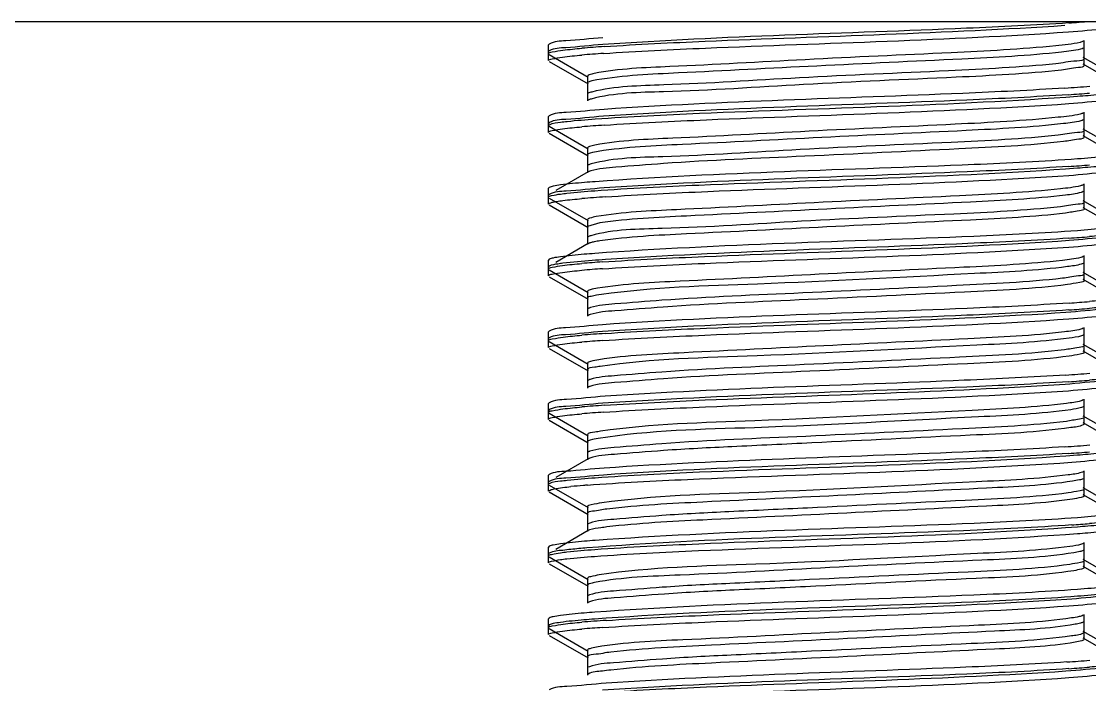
# Model space of a CAD drawing. Extents: x 27938 to 1507990, y 110129 to 923079.
# Drawn here: x 526178 to 526532.3, y 383726.5 to 383946.6 of the extents above; entities that cross this region are included whole.
import ezdxf

# ---------------------------------------------------------------- set-up
doc = ezdxf.new("R2010")
doc.units = 0
doc.header["$LTSCALE"] = 1000
doc.header["$MEASUREMENT"] = 0
doc.layers.add('BZ', color=2, linetype='Continuous')

msp = doc.modelspace()

# ---------------------------------------------------------------- linework, layer by layer
at = {"linetype": 'Continuous'}
for p, q in [((526353.09, 383939.09), (526352.86, 383938.83)), ((526352.86, 383935.85), (526352.86, 383938.83)), ((526352.86, 383935.85), (526352.86, 383938.83)), ((526530.47, 383934.36), (526530.47, 383940.31)), ((526530.47, 383932.08), (526530.47, 383938.04)), ((526353.09, 383936.81), (526352.86, 383936.55)), ((526352.86, 383933.57), (526352.86, 383936.55)), ((526352.86, 383933.57), (526352.86, 383936.55)), ((526353.09, 383935.59), (526366.01, 383928.11)), ((526543.14, 383927.18), (526530.21, 383934.66)), ((526353.09, 383933.31), (526366.01, 383925.83)), ((526543.14, 383924.9), (526530.21, 383932.38)), ((526365.75, 383928.41), (526365.75, 383922.46)), ((526365.75, 383926.13), (526365.75, 383920.18)), ((526353.09, 383915.27), (526352.86, 383915.01)), ((526352.86, 383912.04), (526352.86, 383915.01)), ((526352.86, 383912.04), (526352.86, 383915.01)), ((526353.09, 383913), (526352.86, 383912.73)), ((526530.47, 383910.55), (526530.47, 383916.5)), ((526530.47, 383908.27), (526530.47, 383914.22)), ((526352.86, 383909.76), (526352.86, 383912.73)), ((526352.86, 383909.76), (526352.86, 383912.73)), ((526353.09, 383911.78), (526366.01, 383904.29)), ((526353.09, 383909.5), (526366.01, 383902.02)), ((526543.14, 383903.37), (526530.21, 383910.85)), ((526543.14, 383901.09), (526530.21, 383908.57)), ((526365.75, 383904.6), (526365.75, 383898.64)), ((526365.75, 383902.32), (526365.75, 383896.36)), ((526366.01, 383896.66), (526355.26, 383890.44)), ((526530.47, 383886.74), (526530.47, 383892.69)), ((526353.09, 383891.46), (526352.86, 383891.2)), ((526352.86, 383888.22), (526352.86, 383891.2)), ((526352.86, 383888.22), (526352.86, 383891.2)), ((526353.09, 383889.18), (526352.86, 383888.92)), ((526352.86, 383885.95), (526352.86, 383888.92)), ((526352.86, 383885.95), (526352.86, 383888.92)), ((526530.47, 383884.46), (526530.47, 383890.41)), ((526353.09, 383887.96), (526366.01, 383880.48)), ((526353.09, 383885.68), (526366.01, 383878.2)), ((526543.14, 383879.56), (526530.21, 383887.04)), ((526543.14, 383877.28), (526530.21, 383884.76)), ((526365.75, 383880.78), (526365.75, 383874.83)), ((526369.85, 383879.7), (526365.75, 383878.5)), ((526365.75, 383878.5), (526365.75, 383872.55)), ((526366.01, 383872.85), (526355.26, 383866.63)), ((526353.09, 383867.65), (526352.86, 383867.39)), ((526352.86, 383864.41), (526352.86, 383867.39)), ((526352.86, 383864.41), (526352.86, 383867.39)), ((526530.47, 383862.92), (526530.47, 383868.88)), ((526353.09, 383865.37), (526352.86, 383865.11)), ((526352.86, 383862.13), (526352.86, 383865.11)), ((526352.86, 383862.13), (526352.86, 383865.11)), ((526353.09, 383864.15), (526366.01, 383856.67)), ((526530.47, 383860.64), (526530.47, 383866.6)), ((526353.09, 383861.87), (526366.01, 383854.39)), ((526543.14, 383855.74), (526530.21, 383863.22)), ((526543.14, 383853.46), (526530.21, 383860.95)), ((526365.75, 383856.97), (526365.75, 383851.02)), ((526365.75, 383854.69), (526365.75, 383848.74)), ((526353.09, 383843.84), (526352.86, 383843.58)), ((526352.86, 383840.6), (526352.86, 383843.58)), ((526352.86, 383840.6), (526352.86, 383843.58)), ((526530.47, 383839.11), (526530.47, 383845.06)), ((526530.47, 383836.83), (526530.47, 383842.78)), ((526353.09, 383841.56), (526352.86, 383841.3)), ((526352.86, 383838.32), (526352.86, 383841.3)), ((526352.86, 383838.32), (526352.86, 383841.3)), ((526353.09, 383840.34), (526366.01, 383832.86)), ((526543.14, 383831.93), (526530.21, 383839.41)), ((526353.09, 383838.06), (526366.01, 383830.58)), ((526543.14, 383829.65), (526530.21, 383837.13)), ((526365.75, 383833.16), (526365.75, 383827.2)), ((526365.75, 383830.88), (526365.75, 383824.92)), ((526530.47, 383815.3), (526530.47, 383821.25)), ((526353.09, 383820.02), (526352.86, 383819.76)), ((526352.86, 383816.79), (526352.86, 383819.76)), ((526352.86, 383816.79), (526352.86, 383819.76)), ((526353.09, 383817.74), (526352.86, 383817.48)), ((526352.86, 383814.51), (526352.86, 383817.48)), ((526352.86, 383814.51), (526352.86, 383817.48)), ((526530.47, 383813.02), (526530.47, 383818.97)), ((526353.09, 383816.52), (526366.01, 383809.04)), ((526353.09, 383814.25), (526366.01, 383806.76)), ((526543.14, 383808.12), (526530.21, 383815.6)), ((526543.14, 383805.84), (526530.21, 383813.32)), ((526365.75, 383809.34), (526365.75, 383803.39)), ((526365.75, 383807.07), (526365.75, 383801.11)), ((526366.01, 383801.41), (526355.26, 383795.19)), ((526353.09, 383796.21), (526352.86, 383795.95)), ((526530.47, 383791.48), (526530.47, 383797.44)), ((526352.86, 383792.97), (526352.86, 383795.95)), ((526352.86, 383792.97), (526352.86, 383795.95)), ((526353.09, 383793.93), (526352.86, 383793.67)), ((526352.86, 383790.69), (526352.86, 383793.67)), ((526352.86, 383790.69), (526352.86, 383793.67)), ((526353.09, 383792.71), (526366.01, 383785.23)), ((526530.47, 383789.21), (526530.47, 383795.16)), ((526353.09, 383790.43), (526366.01, 383782.95)), ((526543.14, 383784.3), (526530.21, 383791.79)), ((526543.14, 383782.03), (526530.21, 383789.51)), ((526365.75, 383785.53), (526365.75, 383779.58)), ((526365.75, 383783.25), (526365.75, 383777.3)), ((526366.48, 383780.08), (526366.01, 383779.88)), ((526366.01, 383777.6), (526355.26, 383771.37)), ((526366.46, 383777.8), (526366.01, 383777.6)), ((526353.09, 383772.4), (526352.86, 383772.14)), ((526352.86, 383769.16), (526352.86, 383772.14)), ((526352.86, 383769.16), (526352.86, 383772.14)), ((526530.47, 383767.67), (526530.47, 383773.63)), ((526530.47, 383765.39), (526530.47, 383771.35)), ((526353.09, 383770.12), (526352.86, 383769.86)), ((526352.86, 383766.88), (526352.86, 383769.86)), ((526352.86, 383766.88), (526352.86, 383769.86)), ((526353.09, 383768.9), (526366.01, 383761.42)), ((526543.14, 383760.49), (526530.21, 383767.97)), ((526353.09, 383766.62), (526366.01, 383759.14)), ((526543.14, 383758.21), (526530.21, 383765.69)), ((526365.75, 383761.72), (526365.75, 383755.77)), ((526365.75, 383759.44), (526365.75, 383753.49)), ((526366.43, 383756.25), (526366.01, 383756.07)), ((526366.42, 383753.97), (526366.01, 383753.79)), ((526353.09, 383748.58), (526352.86, 383748.32)), ((526352.86, 383745.35), (526352.86, 383748.32)), ((526352.86, 383745.35), (526352.86, 383748.32)), ((526530.47, 383743.86), (526530.47, 383749.81)), ((526530.47, 383741.58), (526530.47, 383747.53)), ((526353.09, 383746.31), (526352.86, 383746.05)), ((526352.86, 383743.07), (526352.86, 383746.05)), ((526352.86, 383743.07), (526352.86, 383746.05)), ((526353.09, 383745.09), (526366.01, 383737.6)), ((526543.14, 383736.68), (526530.21, 383744.16)), ((526353.09, 383742.81), (526366.01, 383735.33)), ((526543.14, 383734.4), (526530.21, 383741.88)), ((526365.75, 383737.91), (526365.75, 383731.95)), ((526365.75, 383735.63), (526365.75, 383729.67)), ((526366.38, 383732.42), (526366.01, 383732.25))]:
    msp.add_line(p, q, dxfattribs=at)
for centre, radius, start, end in [((526498, 384354.86), 409.69, 273.8314, 274.8033), ((526398.82, 383521.86), 417.29, 93.7842, 94.8009), ((526398.45, 383524.29), 412.57, 93.8094, 94.8059), ((526496.34, 384354.34), 430.77, 273.6985, 274.7995), ((526497.97, 384331.48), 410.12, 273.8286, 274.8033), ((526398.79, 383496.25), 416.81, 93.7812, 94.806), ((526497.99, 384307.4), 409.86, 273.8303, 274.8033), ((526399.42, 383464.75), 424.52, 93.7437, 94.8056), ((526498.11, 384282.05), 408.31, 273.8405, 274.8036), ((526398.1, 383457.25), 408.16, 93.8411, 94.8041), ((526398.03, 383460.41), 407.27, 93.848, 94.803), ((526498.22, 384259.13), 406.92, 273.85, 274.8032), ((526498.09, 384258.46), 408.54, 273.8391, 274.8035), ((526399.26, 383421.03), 422.89, 93.7486, 94.8), ((526398.22, 383431.96), 409.64, 93.8298, 94.8052), ((526496.74, 384254.03), 425.7, 273.7304, 274.8001), ((526498.01, 384235.77), 409.67, 273.8316, 274.8033), ((526398.84, 383402.62), 417.47, 93.783, 94.8009), ((526398.45, 383405.34), 412.46, 93.8102, 94.8059), ((526496.35, 384235.12), 430.61, 273.6995, 274.7995), ((526497.97, 384212.41), 410.12, 273.8286, 274.8033), ((526381.93, 383579.38), 213.92, 94.7007, 95.8096), ((526391.57, 383466.37), 327.34, 94.5302, 94.7613), ((526499.34, 384171.42), 392.88, 273.9474, 274.8034), ((526399.69, 383320.42), 428.27, 93.7148, 94.7991), ((526398.1, 383338.22), 408.13, 93.8414, 94.804), ((526497.16, 384153.42), 420.32, 273.7644, 274.8009), ((526498.1, 384139.35), 408.49, 273.8394, 274.8035)]:
    msp.add_arc(centre, radius, start, end, dxfattribs=at)
for points, knots in [([(526525.38, 383946.09), (526514.1, 383945.32), (526462.6, 383942.84), (526411.03, 383941.65), (526370.86, 383938.92)], [0, 0, 0, 0, 0.219184, 1, 1, 1, 1]), ([(526371.28, 383938.25), (526382.42, 383939), (526433.37, 383941.45), (526484.38, 383942.68), (526524.13, 383945.3)], [0, 0, 0, 0, 0.21895, 1, 1, 1, 1]), ([(526525.35, 383943.11), (526529.47, 383943.39), (526535.24, 383944.19), (526541.53, 383944.29), (526543.14, 383945.22)], [0, 0, 0, 0, 0.690321, 1, 1, 1, 1]), ([(526371.04, 383935.95), (526382.33, 383936.72), (526433.77, 383939.19), (526485.27, 383940.38), (526525.35, 383943.11)], [0, 0, 0, 0, 0.219667, 1, 1, 1, 1]), ([(526370.79, 383941.19), (526366.69, 383940.91), (526360.95, 383940.11), (526354.69, 383940), (526353.09, 383939.09)], [0, 0, 0, 0, 0.690257, 1, 1, 1, 1]), ([(526370.86, 383938.92), (526366.75, 383938.64), (526360.98, 383937.84), (526354.69, 383937.73), (526353.09, 383936.81)], [0, 0, 0, 0, 0.690342, 1, 1, 1, 1]), ([(526521.13, 383938.49), (526509.57, 383937.34), (526481.81, 383935.92), (526439.1, 383934.08), (526399.71, 383931.74), (526376.22, 383930.94), (526367.97, 383929.29)], [0, 0, 0, 0, 0.227134, 0.54316, 0.83546, 1, 1, 1, 1]), ([(526530.21, 383940.01), (526529.89, 383939.82), (526526.87, 383939.02), (526523.82, 383938.76), (526521.13, 383938.49)], [0, 0, 0, 0, 0.123019, 1, 1, 1, 1]), ([(526352.86, 383935.85), (526352.86, 383936.3), (526355.22, 383936.57), (526356.41, 383936.9), (526357.6, 383937.05)], [0, 0, 0, 0, 0.271046, 1, 1, 1, 1]), ([(526352.86, 383933.57), (526352.86, 383934), (526355.14, 383934.29), (526356.29, 383934.6), (526357.44, 383934.75)], [0, 0, 0, 0, 0.271535, 1, 1, 1, 1]), ([(526523, 383936.41), (526512.01, 383935.19), (526484.92, 383933.82), (526442.56, 383931.9), (526402.25, 383929.7), (526377.82, 383928.68), (526368.88, 383927.18)], [0, 0, 0, 0, 0.214725, 0.5266, 0.823844, 1, 1, 1, 1]), ([(526530.47, 383934.36), (526530.48, 383933.51), (526525.66, 383933.48), (526523.47, 383932.77), (526521.13, 383932.54)], [0, 0, 0, 0, 0.265504, 1, 1, 1, 1]), ([(526530.21, 383937.73), (526529.94, 383937.58), (526527.56, 383936.87), (526525.12, 383936.64), (526523, 383936.41)], [0, 0, 0, 0, 0.128762, 1, 1, 1, 1]), ([(526521.13, 383932.54), (526509.29, 383931.36), (526480.91, 383929.91), (526437.47, 383928.14), (526398.18, 383925.49), (526374.93, 383925.09), (526367.18, 383923.16)], [0, 0, 0, 0, 0.231431, 0.552554, 0.844673, 1, 1, 1, 1]), ([(526530.47, 383932.08), (526530.48, 383931.4), (526526.66, 383931.21), (526524.87, 383930.66), (526523, 383930.45)], [0, 0, 0, 0, 0.267411, 1, 1, 1, 1]), ([(526367.97, 383929.29), (526367.41, 383929.18), (526366.75, 383929.03), (526365.75, 383928.64), (526365.75, 383928.41)], [0, 0, 0, 0, 0.707509, 1, 1, 1, 1]), ([(526368.88, 383927.18), (526368.09, 383927.04), (526367.23, 383926.84), (526365.75, 383926.44), (526365.75, 383926.13)], [0, 0, 0, 0, 0.717095, 1, 1, 1, 1]), ([(526523, 383930.45), (526511.37, 383929.17), (526482.82, 383927.74), (526438.75, 383925.96), (526398.6, 383923.09), (526374.71, 383922.95), (526366.93, 383920.82)], [0, 0, 0, 0, 0.224296, 0.548086, 0.845183, 1, 1, 1, 1]), ([(526524.13, 383924.47), (526512.85, 383923.72), (526461.9, 383921.29), (526410.89, 383920.08), (526371.28, 383917.41)], [0, 0, 0, 0, 0.221631, 1, 1, 1, 1]), ([(526367.18, 383923.16), (526366.94, 383923.1), (526366.55, 383922.99), (526366.16, 383922.84), (526366.01, 383922.76)], [0, 0, 0, 0, 0.588731, 1, 1, 1, 1]), ([(526366.93, 383920.82), (526366.75, 383920.77), (526366.43, 383920.67), (526366.13, 383920.55), (526366.01, 383920.48)], [0, 0, 0, 0, 0.578118, 1, 1, 1, 1]), ([(526368.32, 383914.23), (526379.84, 383915.07), (526433.17, 383917.66), (526486.58, 383918.71), (526528.32, 383921.78)], [0, 0, 0, 0, 0.216226, 1, 1, 1, 1]), ([(526525.35, 383922.27), (526514.1, 383921.51), (526462.66, 383919.03), (526411.16, 383917.83), (526371.04, 383915.12)], [0, 0, 0, 0, 0.219063, 1, 1, 1, 1]), ([(526525.37, 383919.3), (526529.48, 383919.58), (526535.25, 383920.37), (526541.53, 383920.48), (526543.14, 383921.4)], [0, 0, 0, 0, 0.690305, 1, 1, 1, 1]), ([(526528.32, 383921.78), (526529.47, 383921.87), (526533.21, 383922.16), (526536.95, 383922.5), (526539.53, 383922.86)], [0, 0, 0, 0, 0.30753, 1, 1, 1, 1]), ([(526371.28, 383917.41), (526367.07, 383917.13), (526361.17, 383916.31), (526354.73, 383916.22), (526353.09, 383915.27)], [0, 0, 0, 0, 0.69073, 1, 1, 1, 1]), ([(526371.3, 383912.16), (526382.6, 383912.92), (526433.96, 383915.38), (526485.38, 383916.58), (526525.37, 383919.3)], [0, 0, 0, 0, 0.220288, 1, 1, 1, 1]), ([(526352.86, 383912.04), (526352.86, 383912.16), (526354.28, 383913.05), (526355.57, 383912.96), (526356.82, 383913.13)], [0, 0, 0, 0, 0.088859, 1, 1, 1, 1]), ([(526371.04, 383915.12), (526366.89, 383914.83), (526361.06, 383914.03), (526354.71, 383913.93), (526353.09, 383913)], [0, 0, 0, 0, 0.690532, 1, 1, 1, 1]), ([(526356.82, 383913.13), (526357.55, 383913.24), (526361.38, 383913.7), (526365.22, 383914), (526368.32, 383914.23)], [0, 0, 0, 0, 0.191578, 1, 1, 1, 1]), ([(526521.89, 383914.76), (526510.52, 383913.58), (526482.95, 383912.17), (526440.29, 383910.3), (526400.53, 383908), (526376.7, 383907.13), (526368.21, 383905.52)], [0, 0, 0, 0, 0.222673, 0.537557, 0.831783, 1, 1, 1, 1]), ([(526530.21, 383916.2), (526529.91, 383916.02), (526527.15, 383915.26), (526524.34, 383915.01), (526521.89, 383914.76)], [0, 0, 0, 0, 0.125047, 1, 1, 1, 1]), ([(526530.21, 383913.92), (526529.96, 383913.78), (526527.81, 383913.11), (526525.59, 383912.89), (526523.67, 383912.67)], [0, 0, 0, 0, 0.131376, 1, 1, 1, 1]), ([(526352.86, 383909.76), (526352.86, 383910.19), (526355.17, 383910.48), (526356.33, 383910.79), (526357.49, 383910.94)], [0, 0, 0, 0, 0.271367, 1, 1, 1, 1]), ([(526523.67, 383912.67), (526512.94, 383911.43), (526486.17, 383910.09), (526444.02, 383908.13), (526403.38, 383905.99), (526378.57, 383904.89), (526369.35, 383903.44)], [0, 0, 0, 0, 0.209641, 0.51959, 0.818764, 1, 1, 1, 1]), ([(526530.47, 383910.55), (526530.48, 383909.77), (526526.06, 383909.67), (526524.03, 383909.02), (526521.89, 383908.8)], [0, 0, 0, 0, 0.265995, 1, 1, 1, 1]), ([(526523.67, 383906.72), (526512.14, 383905.38), (526483.49, 383904.04), (526439.27, 383901.82), (526401.25, 383900.3), (526377.64, 383898.38), (526369.5, 383897.75), (526366.81, 383896.97)], [0, 0, 0, 0, 0.221551, 0.546609, 0.845708, 0.946505, 1, 1, 1, 1]), ([(526521.89, 383908.8), (526510.09, 383907.58), (526481.55, 383906.13), (526437.75, 383904.37), (526398.15, 383901.58), (526374.68, 383901.35), (526366.99, 383899.3)], [0, 0, 0, 0, 0.229278, 0.552136, 0.84614, 1, 1, 1, 1]), ([(526530.47, 383908.27), (526530.48, 383907.64), (526527.02, 383907.4), (526525.37, 383906.92), (526523.67, 383906.72)], [0, 0, 0, 0, 0.268548, 1, 1, 1, 1]), ([(526368.21, 383905.52), (526367.59, 383905.41), (526366.88, 383905.24), (526365.75, 383904.85), (526365.75, 383904.6)], [0, 0, 0, 0, 0.710644, 1, 1, 1, 1]), ([(526369.35, 383903.44), (526368.44, 383903.3), (526367.48, 383903.06), (526365.75, 383902.67), (526365.75, 383902.32)], [0, 0, 0, 0, 0.720363, 1, 1, 1, 1]), ([(526366.99, 383899.3), (526366.79, 383899.25), (526366.46, 383899.15), (526366.14, 383899.02), (526366.01, 383898.94)], [0, 0, 0, 0, 0.581011, 1, 1, 1, 1]), ([(526528.32, 383900.95), (526516.89, 383900.1), (526463.55, 383897.5), (526410.14, 383896.44), (526368.32, 383893.39)], [0, 0, 0, 0, 0.214646, 1, 1, 1, 1]), ([(526528.26, 383897.97), (526529.41, 383898.05), (526533.17, 383898.35), (526536.93, 383898.68), (526539.51, 383899.05)], [0, 0, 0, 0, 0.307512, 1, 1, 1, 1]), ([(526539.53, 383902.03), (526538.82, 383901.93), (526535.09, 383901.47), (526531.34, 383901.17), (526528.32, 383900.95)], [0, 0, 0, 0, 0.1913, 1, 1, 1, 1]), ([(526366.81, 383896.97), (526366.65, 383896.93), (526366.38, 383896.84), (526366.12, 383896.73), (526366.01, 383896.66)], [0, 0, 0, 0, 0.572407, 1, 1, 1, 1]), ([(526368.15, 383890.4), (526379.65, 383891.24), (526433.02, 383893.84), (526486.47, 383894.89), (526528.26, 383897.97)], [0, 0, 0, 0, 0.215717, 1, 1, 1, 1]), ([(526525.37, 383898.46), (526514.15, 383897.7), (526462.79, 383895.22), (526411.38, 383894.02), (526371.3, 383891.32)], [0, 0, 0, 0, 0.218766, 1, 1, 1, 1]), ([(526371.7, 383888.37), (526383.03, 383889.13), (526434.28, 383891.58), (526485.6, 383892.77), (526525.46, 383895.49)], [0, 0, 0, 0, 0.221286, 1, 1, 1, 1]), ([(526525.46, 383895.49), (526529.55, 383895.77), (526535.29, 383896.56), (526541.54, 383896.67), (526543.14, 383897.59)], [0, 0, 0, 0, 0.690212, 1, 1, 1, 1]), ([(526356.82, 383892.3), (526356.01, 383892.18), (526354.76, 383891.97), (526353.48, 383891.69), (526353.09, 383891.46)], [0, 0, 0, 0, 0.644157, 1, 1, 1, 1]), ([(526368.32, 383893.39), (526367.14, 383893.3), (526363.3, 383893.01), (526359.47, 383892.67), (526356.82, 383892.3)], [0, 0, 0, 0, 0.307207, 1, 1, 1, 1]), ([(526530.21, 383892.39), (526529.93, 383892.22), (526527.42, 383891.5), (526524.85, 383891.26), (526522.61, 383891.02)], [0, 0, 0, 0, 0.127384, 1, 1, 1, 1]), ([(526352.86, 383888.22), (526352.86, 383888.6), (526354.78, 383888.92), (526355.79, 383889.18), (526356.78, 383889.31)], [0, 0, 0, 0, 0.274238, 1, 1, 1, 1]), ([(526371.3, 383891.32), (526367.09, 383891.04), (526361.18, 383890.22), (526354.73, 383890.13), (526353.09, 383889.18)], [0, 0, 0, 0, 0.690794, 1, 1, 1, 1]), ([(526356.78, 383889.31), (526357.5, 383889.42), (526361.28, 383889.88), (526365.08, 383890.18), (526368.15, 383890.4)], [0, 0, 0, 0, 0.191507, 1, 1, 1, 1]), ([(526522.61, 383891.02), (526511.48, 383889.82), (526484.22, 383888.44), (526441.75, 383886.53), (526401.63, 383884.3), (526377.41, 383883.33), (526368.63, 383881.79)], [0, 0, 0, 0, 0.217563, 0.530512, 0.826679, 1, 1, 1, 1]), ([(526524.31, 383888.93), (526513.84, 383887.66), (526487.4, 383886.35), (526445.48, 383884.37), (526404.53, 383882.26), (526379.35, 383881.11), (526369.85, 383879.7)], [0, 0, 0, 0, 0.204569, 0.512595, 0.813688, 1, 1, 1, 1]), ([(526530.21, 383890.11), (526529.98, 383889.97), (526528.05, 383889.36), (526526.04, 383889.14), (526524.31, 383888.93)], [0, 0, 0, 0, 0.13419, 1, 1, 1, 1]), ([(526352.86, 383885.95), (526352.86, 383886.09), (526353.36, 383886.37), (526353.75, 383886.47), (526354.05, 383886.55)], [0, 0, 0, 0, 0.309855, 1, 1, 1, 1]), ([(526354.05, 383886.55), (526354.54, 383886.67), (526355.72, 383886.89), (526356.91, 383887.06), (526357.6, 383887.15)], [0, 0, 0, 0, 0.420782, 1, 1, 1, 1]), ([(526522.61, 383885.07), (526510.87, 383883.8), (526482.22, 383882.35), (526438.11, 383880.61), (526398.19, 383877.68), (526374.49, 383877.62), (526366.84, 383875.45)], [0, 0, 0, 0, 0.226863, 0.551253, 0.847203, 1, 1, 1, 1]), ([(526530.47, 383886.74), (526530.48, 383886.02), (526526.45, 383885.86), (526524.57, 383885.28), (526522.61, 383885.07)], [0, 0, 0, 0, 0.266858, 1, 1, 1, 1]), ([(526368.63, 383881.79), (526367.91, 383881.66), (526367.1, 383881.47), (526365.75, 383881.08), (526365.75, 383880.78)], [0, 0, 0, 0, 0.715002, 1, 1, 1, 1]), ([(526524.31, 383882.98), (526513.84, 383881.71), (526487.4, 383880.4), (526445.48, 383878.42), (526404.53, 383876.31), (526379.35, 383875.16), (526369.85, 383873.75)], [0, 0, 0, 0, 0.204569, 0.512595, 0.813688, 1, 1, 1, 1]), ([(526530.47, 383884.46), (526530.48, 383883.88), (526527.37, 383883.6), (526525.86, 383883.17), (526524.31, 383882.98)], [0, 0, 0, 0, 0.26989, 1, 1, 1, 1]), ([(526539.51, 383878.21), (526538.8, 383878.11), (526535.06, 383877.65), (526531.3, 383877.35), (526528.26, 383877.13)], [0, 0, 0, 0, 0.191312, 1, 1, 1, 1]), ([(526366.84, 383875.45), (526366.68, 383875.4), (526366.4, 383875.31), (526366.12, 383875.19), (526366.01, 383875.13)], [0, 0, 0, 0, 0.574017, 1, 1, 1, 1]), ([(526528.26, 383877.13), (526516.8, 383876.29), (526463.43, 383873.68), (526409.98, 383872.63), (526368.15, 383869.57)], [0, 0, 0, 0, 0.214998, 1, 1, 1, 1]), ([(526525.46, 383874.65), (526514.29, 383873.89), (526463.04, 383871.42), (526411.73, 383870.2), (526371.7, 383867.53)], [0, 0, 0, 0, 0.218157, 1, 1, 1, 1]), ([(526525.55, 383873.96), (526529.62, 383874.24), (526535.33, 383875.03), (526541.55, 383875.14), (526543.14, 383876.06)], [0, 0, 0, 0, 0.690121, 1, 1, 1, 1]), ([(526366.72, 383873.13), (526366.58, 383873.09), (526366.34, 383873.01), (526366.11, 383872.91), (526366.02, 383872.85)], [0, 0, 0, 0, 0.566763, 1, 1, 1, 1]), ([(526369.85, 383873.75), (526369.23, 383873.66), (526368.18, 383873.49), (526367.14, 383873.26), (526366.72, 383873.13)], [0, 0, 0, 0, 0.581835, 1, 1, 1, 1]), ([(526370.7, 383866.77), (526381.99, 383867.54), (526433.61, 383870.03), (526485.29, 383871.21), (526525.55, 383873.96)], [0, 0, 0, 0, 0.219027, 1, 1, 1, 1]), ([(526370.76, 383864.49), (526382.04, 383865.26), (526433.6, 383867.75), (526485.23, 383868.94), (526525.45, 383871.68)], [0, 0, 0, 0, 0.219076, 1, 1, 1, 1]), ([(526525.45, 383871.68), (526529.54, 383871.96), (526535.28, 383872.75), (526541.54, 383872.86), (526543.14, 383873.78)], [0, 0, 0, 0, 0.690224, 1, 1, 1, 1]), ([(526356.78, 383868.48), (526355.97, 383868.37), (526354.74, 383868.15), (526353.48, 383867.87), (526353.09, 383867.65)], [0, 0, 0, 0, 0.643667, 1, 1, 1, 1]), ([(526368.15, 383869.57), (526366.99, 383869.48), (526363.19, 383869.18), (526359.39, 383868.85), (526356.78, 383868.48)], [0, 0, 0, 0, 0.307296, 1, 1, 1, 1]), ([(526371.7, 383867.53), (526370.25, 383867.44), (526365.55, 383867.1), (526360.84, 383866.72), (526357.6, 383866.31)], [0, 0, 0, 0, 0.307422, 1, 1, 1, 1]), ([(526523.3, 383867.28), (526512.42, 383866.06), (526485.48, 383864.7), (526443.2, 383862.76), (526402.74, 383860.59), (526378.15, 383859.53), (526369.08, 383858.05)], [0, 0, 0, 0, 0.21247, 0.523491, 0.821591, 1, 1, 1, 1]), ([(526530.21, 383868.57), (526529.95, 383868.42), (526527.67, 383867.74), (526525.33, 383867.51), (526523.3, 383867.28)], [0, 0, 0, 0, 0.129897, 1, 1, 1, 1]), ([(526352.86, 383864.41), (526352.86, 383864.84), (526355.14, 383865.13), (526356.29, 383865.44), (526357.43, 383865.59)], [0, 0, 0, 0, 0.271606, 1, 1, 1, 1]), ([(526357.6, 383866.31), (526357.04, 383866.24), (526355.54, 383865.99), (526353.93, 383865.86), (526353.09, 383865.37)], [0, 0, 0, 0, 0.363874, 1, 1, 1, 1]), ([(526524.93, 383865.2), (526514.71, 383863.9), (526480.39, 383862.27), (526428.93, 383859.36), (526387.51, 383858.35), (526370.38, 383855.97)], [0, 0, 0, 0, 0.19951, 0.664838, 1, 1, 1, 1]), ([(526530.21, 383866.3), (526530, 383866.17), (526528.27, 383865.6), (526526.47, 383865.4), (526524.93, 383865.2)], [0, 0, 0, 0, 0.137233, 1, 1, 1, 1]), ([(526352.86, 383862.13), (526352.86, 383862.56), (526355.13, 383862.85), (526356.28, 383863.16), (526357.42, 383863.31)], [0, 0, 0, 0, 0.271624, 1, 1, 1, 1]), ([(526523.3, 383861.33), (526511.64, 383860.02), (526482.88, 383858.66), (526438.63, 383856.45), (526400.74, 383854.94), (526377.36, 383853), (526369.34, 383852.39), (526366.72, 383851.6)], [0, 0, 0, 0, 0.224202, 0.549925, 0.847853, 0.947628, 1, 1, 1, 1]), ([(526530.47, 383862.92), (526530.48, 383862.26), (526526.82, 383862.05), (526525.09, 383861.53), (526523.3, 383861.33)], [0, 0, 0, 0, 0.267891, 1, 1, 1, 1]), ([(526530.47, 383860.64), (526530.48, 383860.12), (526527.7, 383859.8), (526526.32, 383859.42), (526524.93, 383859.25)], [0, 0, 0, 0, 0.271462, 1, 1, 1, 1]), ([(526369.08, 383858.05), (526368.24, 383857.91), (526367.34, 383857.7), (526365.75, 383857.3), (526365.75, 383856.97)], [0, 0, 0, 0, 0.718615, 1, 1, 1, 1]), ([(526524.93, 383859.25), (526513.62, 383857.8), (526484.89, 383856.53), (526440.26, 383854.21), (526401.49, 383852.73), (526377.49, 383850.71), (526369.28, 383850.13), (526366.63, 383849.29)], [0, 0, 0, 0, 0.215562, 0.542846, 0.84615, 0.947588, 1, 1, 1, 1]), ([(526370.38, 383855.97), (526369.22, 383855.81), (526368.03, 383855.5), (526365.75, 383855.13), (526365.75, 383854.69)], [0, 0, 0, 0, 0.725452, 1, 1, 1, 1]), ([(526525.55, 383853.13), (526514.26, 383852.35), (526462.64, 383849.87), (526410.96, 383848.68), (526370.7, 383845.93)], [0, 0, 0, 0, 0.218953, 1, 1, 1, 1]), ([(526366.72, 383851.6), (526366.58, 383851.56), (526366.34, 383851.48), (526366.11, 383851.37), (526366.01, 383851.32)], [0, 0, 0, 0, 0.567705, 1, 1, 1, 1]), ([(526366.63, 383849.29), (526366.51, 383849.25), (526366.3, 383849.18), (526366.1, 383849.09), (526366.01, 383849.04)], [0, 0, 0, 0, 0.562566, 1, 1, 1, 1]), ([(526525.45, 383850.84), (526514.16, 383850.07), (526462.6, 383847.59), (526410.97, 383846.4), (526370.76, 383843.66)], [0, 0, 0, 0, 0.219125, 1, 1, 1, 1]), ([(526371.62, 383843.02), (526382.81, 383843.77), (526433.75, 383846.21), (526484.75, 383847.44), (526524.44, 383850.07)], [0, 0, 0, 0, 0.22002, 1, 1, 1, 1]), ([(526524.44, 383850.07), (526528.77, 383850.36), (526534.83, 383851.2), (526541.45, 383851.28), (526543.14, 383852.24)], [0, 0, 0, 0, 0.691208, 1, 1, 1, 1]), ([(526525.38, 383847.86), (526529.49, 383848.14), (526535.25, 383848.94), (526541.53, 383849.04), (526543.14, 383849.97)], [0, 0, 0, 0, 0.690293, 1, 1, 1, 1]), ([(526370.7, 383845.93), (526366.62, 383845.65), (526360.91, 383844.86), (526354.68, 383844.75), (526353.09, 383843.84)], [0, 0, 0, 0, 0.690154, 1, 1, 1, 1]), ([(526370.86, 383840.69), (526382.14, 383841.45), (526433.65, 383843.94), (526485.22, 383845.13), (526525.38, 383847.86)], [0, 0, 0, 0, 0.219254, 1, 1, 1, 1]), ([(526370.76, 383843.66), (526366.67, 383843.38), (526360.93, 383842.58), (526354.68, 383842.47), (526353.09, 383841.56)], [0, 0, 0, 0, 0.690224, 1, 1, 1, 1]), ([(526523.96, 383843.55), (526513.34, 383842.29), (526486.71, 383840.96), (526444.66, 383839), (526403.88, 383836.87), (526378.92, 383835.75), (526369.56, 383834.31)], [0, 0, 0, 0, 0.207392, 0.516489, 0.816517, 1, 1, 1, 1]), ([(526530.21, 383844.76), (526529.97, 383844.62), (526527.92, 383843.98), (526525.79, 383843.76), (526523.96, 383843.55)], [0, 0, 0, 0, 0.132694, 1, 1, 1, 1]), ([(526530.21, 383842.48), (526530.02, 383842.37), (526528.48, 383841.84), (526526.88, 383841.65), (526525.51, 383841.46)], [0, 0, 0, 0, 0.140538, 1, 1, 1, 1]), ([(526352.86, 383840.6), (526352.86, 383841.05), (526355.26, 383841.32), (526356.47, 383841.66), (526357.67, 383841.81)], [0, 0, 0, 0, 0.270801, 1, 1, 1, 1]), ([(526352.86, 383838.32), (526352.86, 383838.75), (526355.13, 383839.04), (526356.28, 383839.35), (526357.42, 383839.5)], [0, 0, 0, 0, 0.271622, 1, 1, 1, 1]), ([(526525.51, 383841.46), (526515.37, 383840.1), (526480.79, 383838.51), (526429.03, 383835.49), (526387.19, 383834.6), (526369.99, 383832.1)], [0, 0, 0, 0, 0.197032, 0.665256, 1, 1, 1, 1]), ([(526530.48, 383839.11), (526530.48, 383838.51), (526527.18, 383838.25), (526525.59, 383837.79), (526523.96, 383837.59)], [0, 0, 0, 0, 0.269339, 1, 1, 1, 1]), ([(526525.51, 383835.51), (526514.33, 383834), (526485.6, 383832.78), (526440.79, 383830.41), (526401.66, 383828.95), (526377.45, 383826.88), (526369.19, 383826.32), (526366.57, 383825.46)], [0, 0, 0, 0, 0.212334, 0.540585, 0.846069, 0.947955, 1, 1, 1, 1]), ([(526523.96, 383837.59), (526512.4, 383836.23), (526483.58, 383834.9), (526439.09, 383832.64), (526400.83, 383831.16), (526377.26, 383829.16), (526369.22, 383828.58), (526366.63, 383827.76)], [0, 0, 0, 0, 0.22136, 0.548301, 0.848284, 0.948292, 1, 1, 1, 1]), ([(526530.47, 383836.83), (526530.48, 383836.36), (526528.02, 383836.01), (526526.75, 383835.68), (526525.51, 383835.51)], [0, 0, 0, 0, 0.273294, 1, 1, 1, 1]), ([(526369.56, 383834.31), (526368.61, 383834.17), (526367.59, 383833.92), (526365.75, 383833.53), (526365.75, 383833.16)], [0, 0, 0, 0, 0.721639, 1, 1, 1, 1]), ([(526369.99, 383832.1), (526369.37, 383832.01), (526368.17, 383831.67), (526365.75, 383831.73), (526365.75, 383830.88)], [0, 0, 0, 0, 0.421436, 1, 1, 1, 1]), ([(526524.44, 383829.24), (526513.21, 383828.49), (526462.27, 383826.05), (526411.27, 383824.83), (526371.62, 383822.18)], [0, 0, 0, 0, 0.220591, 1, 1, 1, 1]), ([(526524.14, 383826.24), (526528.54, 383826.53), (526534.7, 383827.39), (526541.43, 383827.45), (526543.14, 383828.43)], [0, 0, 0, 0, 0.691489, 1, 1, 1, 1]), ([(526366.63, 383827.76), (526366.51, 383827.72), (526366.3, 383827.65), (526366.1, 383827.55), (526366.01, 383827.51)], [0, 0, 0, 0, 0.562023, 1, 1, 1, 1]), ([(526366.57, 383825.46), (526366.46, 383825.42), (526366.27, 383825.36), (526366.09, 383825.27), (526366.01, 383825.23)], [0, 0, 0, 0, 0.558344, 1, 1, 1, 1]), ([(526525.38, 383827.02), (526514.11, 383826.26), (526462.6, 383823.77), (526411.03, 383822.58), (526370.86, 383819.85)], [0, 0, 0, 0, 0.219185, 1, 1, 1, 1]), ([(526371.29, 383819.18), (526382.44, 383819.93), (526433.38, 383822.38), (526484.39, 383823.62), (526524.14, 383826.24)], [0, 0, 0, 0, 0.218984, 1, 1, 1, 1]), ([(526525.35, 383824.04), (526529.47, 383824.32), (526535.24, 383825.12), (526541.53, 383825.23), (526543.14, 383826.15)], [0, 0, 0, 0, 0.690321, 1, 1, 1, 1]), ([(526371.62, 383822.18), (526367.32, 383821.89), (526361.31, 383821.06), (526354.76, 383820.98), (526353.09, 383820.02)], [0, 0, 0, 0, 0.691053, 1, 1, 1, 1]), ([(526371.04, 383816.89), (526382.32, 383817.65), (526433.76, 383820.13), (526485.26, 383821.32), (526525.35, 383824.04)], [0, 0, 0, 0, 0.21965, 1, 1, 1, 1]), ([(526530.21, 383820.95), (526529.99, 383820.82), (526528.15, 383820.22), (526526.23, 383820.01), (526524.59, 383819.81)], [0, 0, 0, 0, 0.135508, 1, 1, 1, 1]), ([(526352.86, 383816.79), (526352.86, 383817.23), (526355.23, 383817.51), (526356.41, 383817.83), (526357.6, 383817.99)], [0, 0, 0, 0, 0.271038, 1, 1, 1, 1]), ([(526370.86, 383819.85), (526366.75, 383819.57), (526360.98, 383818.77), (526354.69, 383818.67), (526353.09, 383817.74)], [0, 0, 0, 0, 0.690337, 1, 1, 1, 1]), ([(526526.06, 383817.73), (526515.92, 383816.28), (526480.85, 383814.76), (526428.69, 383811.53), (526386.38, 383810.91), (526369.25, 383808.17)], [0, 0, 0, 0, 0.19563, 0.668751, 1, 1, 1, 1]), ([(526524.59, 383819.81), (526514.23, 383818.52), (526479.73, 383816.88), (526428.29, 383813.96), (526387.01, 383813.01), (526370.08, 383810.58)], [0, 0, 0, 0, 0.20233, 0.668453, 1, 1, 1, 1]), ([(526530.21, 383818.67), (526530.03, 383818.57), (526528.69, 383818.08), (526527.27, 383817.9), (526526.06, 383817.73)], [0, 0, 0, 0, 0.144146, 1, 1, 1, 1]), ([(526352.86, 383814.51), (526352.86, 383814.94), (526355.14, 383815.22), (526356.29, 383815.54), (526357.44, 383815.69)], [0, 0, 0, 0, 0.271539, 1, 1, 1, 1]), ([(526524.59, 383813.86), (526513.15, 383812.44), (526484.28, 383811.14), (526439.6, 383808.83), (526400.96, 383807.38), (526377.2, 383805.32), (526369.11, 383804.77), (526366.55, 383803.92)], [0, 0, 0, 0, 0.21834, 0.54638, 0.848471, 0.948812, 1, 1, 1, 1]), ([(526530.47, 383815.3), (526530.48, 383814.75), (526527.52, 383814.45), (526526.06, 383814.04), (526524.59, 383813.86)], [0, 0, 0, 0, 0.270556, 1, 1, 1, 1]), ([(526370.08, 383810.58), (526369.45, 383810.49), (526368.23, 383810.14), (526365.75, 383810.22), (526365.75, 383809.34)], [0, 0, 0, 0, 0.421799, 1, 1, 1, 1]), ([(526526.06, 383811.77), (526515.03, 383810.2), (526486.31, 383809.01), (526448.86, 383807.1), (526414.96, 383805.5), (526393.08, 383804.44), (526377.44, 383803.05), (526369.12, 383802.51), (526366.51, 383801.63)], [0, 0, 0, 0, 0.208967, 0.538107, 0.703891, 0.84582, 0.948226, 1, 1, 1, 1]), ([(526530.47, 383813.02), (526530.47, 383812.88), (526528.91, 383811.87), (526527.46, 383811.97), (526526.06, 383811.77)], [0, 0, 0, 0, 0.089983, 1, 1, 1, 1]), ([(526369.25, 383808.17), (526368.37, 383808.03), (526367.43, 383807.81), (526365.75, 383807.41), (526365.75, 383807.07)], [0, 0, 0, 0, 0.719897, 1, 1, 1, 1]), ([(526366.55, 383803.92), (526366.44, 383803.88), (526366.26, 383803.82), (526366.09, 383803.74), (526366.01, 383803.69)], [0, 0, 0, 0, 0.556917, 1, 1, 1, 1]), ([(526525.35, 383803.21), (526514.1, 383802.44), (526462.66, 383799.97), (526411.16, 383798.77), (526371.04, 383796.05)], [0, 0, 0, 0, 0.219069, 1, 1, 1, 1]), ([(526524.14, 383805.41), (526512.86, 383804.66), (526461.91, 383802.22), (526410.9, 383801.01), (526371.29, 383798.35)], [0, 0, 0, 0, 0.221599, 1, 1, 1, 1]), ([(526528.32, 383802.72), (526529.47, 383802.81), (526533.21, 383803.1), (526536.95, 383803.44), (526539.53, 383803.8)], [0, 0, 0, 0, 0.307531, 1, 1, 1, 1]), ([(526365.71, 383792.69), (526376.76, 383793.56), (526430.33, 383796.21), (526483.96, 383797.34), (526526.39, 383800.3)], [0, 0, 0, 0, 0.20676, 1, 1, 1, 1]), ([(526366.51, 383801.63), (526366.41, 383801.59), (526366.24, 383801.53), (526366.08, 383801.45), (526366.01, 383801.41)], [0, 0, 0, 0, 0.55453, 1, 1, 1, 1]), ([(526368.33, 383795.16), (526379.84, 383796), (526433.18, 383798.6), (526486.59, 383799.64), (526528.32, 383802.72)], [0, 0, 0, 0, 0.216246, 1, 1, 1, 1]), ([(526526.39, 383800.3), (526530.26, 383800.57), (526535.7, 383801.33), (526541.62, 383801.47), (526543.14, 383802.34)], [0, 0, 0, 0, 0.689207, 1, 1, 1, 1]), ([(526371.29, 383798.35), (526367.08, 383798.06), (526361.17, 383797.25), (526354.73, 383797.15), (526353.09, 383796.21)], [0, 0, 0, 0, 0.69074, 1, 1, 1, 1]), ([(526525.19, 383796.07), (526515.06, 383794.75), (526480.79, 383793.14), (526429.28, 383790.22), (526387.72, 383789.2), (526370.48, 383786.82)], [0, 0, 0, 0, 0.197662, 0.663013, 1, 1, 1, 1]), ([(526530.21, 383797.14), (526530.01, 383797.02), (526528.37, 383796.46), (526526.65, 383796.26), (526525.19, 383796.07)], [0, 0, 0, 0, 0.138663, 1, 1, 1, 1]), ([(526352.86, 383792.97), (526352.86, 383793.1), (526354.28, 383793.98), (526355.57, 383793.9), (526356.83, 383794.07)], [0, 0, 0, 0, 0.088851, 1, 1, 1, 1]), ([(526371.04, 383796.05), (526366.88, 383795.77), (526361.06, 383794.96), (526354.71, 383794.86), (526353.09, 383793.93)], [0, 0, 0, 0, 0.690525, 1, 1, 1, 1]), ([(526356.83, 383794.07), (526357.56, 383794.17), (526361.38, 383794.63), (526365.22, 383794.94), (526368.33, 383795.16)], [0, 0, 0, 0, 0.191579, 1, 1, 1, 1]), ([(526526.58, 383793.99), (526517.18, 383792.57), (526492.15, 383791.43), (526451.32, 383789.31), (526409.31, 383787.34), (526382.74, 383786.02), (526372.16, 383784.76)], [0, 0, 0, 0, 0.184318, 0.484662, 0.793435, 1, 1, 1, 1]), ([(526530.21, 383794.86), (526529.82, 383794.63), (526528.58, 383794.33), (526527.36, 383794.11), (526526.58, 383793.99)], [0, 0, 0, 0, 0.362852, 1, 1, 1, 1]), ([(526352.86, 383790.69), (526352.86, 383790.89), (526353.7, 383791.22), (526354.26, 383791.35), (526354.73, 383791.45)], [0, 0, 0, 0, 0.292788, 1, 1, 1, 1]), ([(526525.19, 383790.12), (526513.88, 383788.64), (526485, 383787.37), (526447.5, 383785.51), (526413.97, 383783.91), (526392.48, 383782.87), (526377.17, 383781.49), (526369.03, 383780.96), (526366.48, 383780.08)], [0, 0, 0, 0, 0.21516, 0.544196, 0.7084, 0.848448, 0.949211, 1, 1, 1, 1]), ([(526530.47, 383791.48), (526530.48, 383790.98), (526527.84, 383790.65), (526526.51, 383790.29), (526525.19, 383790.12)], [0, 0, 0, 0, 0.27224, 1, 1, 1, 1]), ([(526530.47, 383789.21), (526530.47, 383788.82), (526528.59, 383788.44), (526527.56, 383788.18), (526526.58, 383788.04)], [0, 0, 0, 0, 0.27791, 1, 1, 1, 1]), ([(526370.48, 383786.82), (526369.29, 383786.66), (526368.08, 383786.34), (526365.75, 383785.98), (526365.75, 383785.53)], [0, 0, 0, 0, 0.72583, 1, 1, 1, 1]), ([(526526.58, 383788.04), (526517.18, 383786.61), (526492.15, 383785.48), (526451.32, 383783.36), (526409.31, 383781.39), (526382.74, 383780.06), (526372.16, 383778.8)], [0, 0, 0, 0, 0.184318, 0.484662, 0.793435, 1, 1, 1, 1]), ([(526372.16, 383784.76), (526370.56, 383784.57), (526368.99, 383784.11), (526365.75, 383783.85), (526365.75, 383783.25)], [0, 0, 0, 0, 0.729301, 1, 1, 1, 1]), ([(526539.53, 383782.96), (526538.82, 383782.86), (526535.09, 383782.41), (526531.35, 383782.11), (526528.32, 383781.88)], [0, 0, 0, 0, 0.1913, 1, 1, 1, 1]), ([(526526.39, 383779.47), (526514.43, 383778.63), (526460.8, 383776.04), (526407.07, 383775.15), (526365.5, 383771.83)], [0, 0, 0, 0, 0.22323, 1, 1, 1, 1]), ([(526372.16, 383778.8), (526371.51, 383778.73), (526369.6, 383778.47), (526367.67, 383778.22), (526366.46, 383777.8)], [0, 0, 0, 0, 0.338076, 1, 1, 1, 1]), ([(526368.16, 383771.34), (526379.65, 383772.18), (526433.02, 383774.78), (526486.47, 383775.83), (526528.26, 383778.9)], [0, 0, 0, 0, 0.215731, 1, 1, 1, 1]), ([(526528.32, 383781.88), (526516.89, 383781.04), (526463.56, 383778.44), (526410.15, 383777.37), (526368.33, 383774.33)], [0, 0, 0, 0, 0.214632, 1, 1, 1, 1]), ([(526528.26, 383778.9), (526529.42, 383778.99), (526533.17, 383779.28), (526536.93, 383779.62), (526539.51, 383779.99)], [0, 0, 0, 0, 0.307513, 1, 1, 1, 1]), ([(526368.07, 383769.05), (526379.56, 383769.9), (526432.95, 383772.5), (526486.42, 383773.55), (526528.23, 383776.62)], [0, 0, 0, 0, 0.215475, 1, 1, 1, 1]), ([(526528.23, 383776.62), (526529.39, 383776.71), (526533.15, 383777), (526536.92, 383777.34), (526539.51, 383777.71)], [0, 0, 0, 0, 0.307506, 1, 1, 1, 1]), ([(526356.83, 383773.23), (526356.01, 383773.12), (526354.76, 383772.9), (526353.48, 383772.62), (526353.09, 383772.4)], [0, 0, 0, 0, 0.644174, 1, 1, 1, 1]), ([(526360.27, 383771.36), (526359.37, 383771.27), (526356.99, 383770.92), (526354.4, 383770.88), (526353.09, 383770.12)], [0, 0, 0, 0, 0.375236, 1, 1, 1, 1]), ([(526356.78, 383770.25), (526357.5, 383770.35), (526361.29, 383770.81), (526365.09, 383771.11), (526368.16, 383771.34)], [0, 0, 0, 0, 0.191511, 1, 1, 1, 1]), ([(526368.33, 383774.33), (526367.15, 383774.24), (526363.31, 383773.94), (526359.47, 383773.6), (526356.83, 383773.23)], [0, 0, 0, 0, 0.307205, 1, 1, 1, 1]), ([(526525.76, 383772.34), (526515.61, 383770.94), (526480.81, 383769.38), (526428.86, 383766.27), (526386.81, 383765.49), (526369.64, 383762.89)], [0, 0, 0, 0, 0.196452, 0.666888, 1, 1, 1, 1]), ([(526530.21, 383773.32), (526530.03, 383773.22), (526528.57, 383772.7), (526527.05, 383772.51), (526525.76, 383772.34)], [0, 0, 0, 0, 0.142097, 1, 1, 1, 1]), ([(526352.86, 383769.16), (526352.86, 383769.54), (526354.78, 383769.85), (526355.79, 383770.11), (526356.78, 383770.25)], [0, 0, 0, 0, 0.274232, 1, 1, 1, 1]), ([(526352.86, 383766.88), (526352.86, 383767.25), (526354.77, 383767.57), (526355.77, 383767.83), (526356.75, 383767.97)], [0, 0, 0, 0, 0.274372, 1, 1, 1, 1]), ([(526356.75, 383767.97), (526357.47, 383768.07), (526361.23, 383768.53), (526365.02, 383768.83), (526368.07, 383769.05)], [0, 0, 0, 0, 0.191416, 1, 1, 1, 1]), ([(526527.07, 383770.25), (526517, 383768.62), (526489.9, 383767.56), (526446.38, 383765.37), (526403.62, 383762.96), (526377.44, 383762.15), (526368.12, 383760.35)], [0, 0, 0, 0, 0.192134, 0.50924, 0.821185, 1, 1, 1, 1]), ([(526530.21, 383771.04), (526529.87, 383770.84), (526528.8, 383770.56), (526527.74, 383770.36), (526527.07, 383770.25)], [0, 0, 0, 0, 0.368601, 1, 1, 1, 1]), ([(526527.07, 383764.3), (526516.37, 383762.57), (526487.71, 383761.54), (526450.18, 383759.52), (526415.72, 383757.91), (526393.37, 383756.85), (526377.47, 383755.39), (526369.02, 383754.91), (526366.42, 383753.97)], [0, 0, 0, 0, 0.201859, 0.53258, 0.70075, 0.844896, 0.948529, 1, 1, 1, 1]), ([(526525.76, 383766.38), (526514.59, 383764.84), (526485.71, 383763.62), (526448.14, 383761.73), (526414.31, 383760.11), (526392.58, 383759.07), (526377.16, 383757.66), (526368.95, 383757.16), (526366.43, 383756.25)], [0, 0, 0, 0, 0.211837, 0.541782, 0.707159, 0.848243, 0.949504, 1, 1, 1, 1]), ([(526530.47, 383767.67), (526530.47, 383767.22), (526528.15, 383766.86), (526526.94, 383766.55), (526525.76, 383766.38)], [0, 0, 0, 0, 0.274197, 1, 1, 1, 1]), ([(526530.47, 383765.39), (526530.47, 383765.05), (526528.85, 383764.66), (526527.92, 383764.44), (526527.07, 383764.3)], [0, 0, 0, 0, 0.28085, 1, 1, 1, 1]), ([(526369.64, 383762.89), (526368.66, 383762.74), (526367.63, 383762.48), (526365.75, 383762.1), (526365.75, 383761.72)], [0, 0, 0, 0, 0.722107, 1, 1, 1, 1]), ([(526368.12, 383760.35), (526367.52, 383760.23), (526366.83, 383760.08), (526365.75, 383759.69), (526365.75, 383759.44)], [0, 0, 0, 0, 0.710182, 1, 1, 1, 1]), ([(526528.26, 383758.07), (526516.81, 383757.22), (526463.44, 383754.62), (526409.99, 383753.56), (526368.16, 383750.5)], [0, 0, 0, 0, 0.214988, 1, 1, 1, 1]), ([(526539.51, 383759.15), (526538.8, 383759.05), (526535.06, 383758.59), (526531.3, 383758.29), (526528.26, 383758.07)], [0, 0, 0, 0, 0.191312, 1, 1, 1, 1]), ([(526528.23, 383755.79), (526516.76, 383754.94), (526463.38, 383752.34), (526409.91, 383751.29), (526368.07, 383748.22)], [0, 0, 0, 0, 0.215162, 1, 1, 1, 1]), ([(526371.94, 383747.79), (526383.19, 383748.53), (526434.13, 383750.97), (526485.13, 383752.19), (526524.76, 383754.84)], [0, 0, 0, 0, 0.221083, 1, 1, 1, 1]), ([(526524.76, 383754.84), (526529.02, 383755.13), (526534.98, 383755.96), (526541.48, 383756.04), (526543.14, 383756.99)], [0, 0, 0, 0, 0.690898, 1, 1, 1, 1]), ([(526525.45, 383752.61), (526529.54, 383752.89), (526535.28, 383753.69), (526541.54, 383753.8), (526543.14, 383754.71)], [0, 0, 0, 0, 0.690221, 1, 1, 1, 1]), ([(526539.51, 383756.87), (526538.79, 383756.77), (526535.04, 383756.31), (526531.28, 383756.01), (526528.23, 383755.79)], [0, 0, 0, 0, 0.191316, 1, 1, 1, 1]), ([(526368.16, 383750.5), (526366.99, 383750.42), (526363.19, 383750.12), (526359.39, 383749.78), (526356.78, 383749.41)], [0, 0, 0, 0, 0.307292, 1, 1, 1, 1]), ([(526370.76, 383745.43), (526382.04, 383746.2), (526433.6, 383748.68), (526485.23, 383749.87), (526525.45, 383752.61)], [0, 0, 0, 0, 0.219074, 1, 1, 1, 1]), ([(526352.86, 383745.35), (526352.86, 383745.8), (526355.3, 383746.07), (526356.52, 383746.41), (526357.74, 383746.57)], [0, 0, 0, 0, 0.270597, 1, 1, 1, 1]), ([(526356.78, 383749.41), (526355.97, 383749.3), (526354.74, 383749.09), (526353.48, 383748.81), (526353.09, 383748.58)], [0, 0, 0, 0, 0.643682, 1, 1, 1, 1]), ([(526356.75, 383747.13), (526355.95, 383747.02), (526354.73, 383746.81), (526353.48, 383746.53), (526353.09, 383746.31)], [0, 0, 0, 0, 0.64337, 1, 1, 1, 1]), ([(526368.07, 383748.22), (526366.91, 383748.13), (526363.13, 383747.84), (526359.35, 383747.5), (526356.75, 383747.13)], [0, 0, 0, 0, 0.307396, 1, 1, 1, 1]), ([(526526.29, 383748.6), (526516.1, 383747.11), (526489.25, 383745.93), (526446.27, 383743.81), (526404.05, 383741.54), (526378.16, 383740.56), (526368.71, 383738.92)], [0, 0, 0, 0, 0.195819, 0.509469, 0.817855, 1, 1, 1, 1]), ([(526527.52, 383746.52), (526518.69, 383744.98), (526494.42, 383744), (526454.24, 383741.78), (526411.8, 383739.87), (526384.58, 383738.49), (526373.5, 383737.28)], [0, 0, 0, 0, 0.17416, 0.470646, 0.783277, 1, 1, 1, 1]), ([(526530.21, 383749.51), (526529.79, 383749.27), (526528.46, 383748.96), (526527.14, 383748.72), (526526.29, 383748.6)], [0, 0, 0, 0, 0.359937, 1, 1, 1, 1]), ([(526530.21, 383747.23), (526529.91, 383747.06), (526529, 383746.8), (526528.09, 383746.61), (526527.52, 383746.52)], [0, 0, 0, 0, 0.37501, 1, 1, 1, 1]), ([(526352.86, 383743.07), (526352.86, 383743.5), (526355.13, 383743.79), (526356.28, 383744.1), (526357.43, 383744.25)], [0, 0, 0, 0, 0.271622, 1, 1, 1, 1]), ([(526530.47, 383743.86), (526530.47, 383743.72), (526529.02, 383742.75), (526527.62, 383742.84), (526526.29, 383742.65)], [0, 0, 0, 0, 0.091227, 1, 1, 1, 1]), ([(526526.29, 383742.65), (526515.28, 383741.03), (526486.42, 383739.87), (526448.79, 383737.94), (526414.68, 383736.32), (526392.71, 383735.28), (526377.16, 383733.83), (526368.9, 383733.36), (526366.38, 383732.42)], [0, 0, 0, 0, 0.20838, 0.539161, 0.705719, 0.84788, 0.949708, 1, 1, 1, 1]), ([(526527.52, 383740.56), (526518.69, 383739.03), (526494.42, 383738.05), (526454.24, 383735.83), (526411.8, 383733.91), (526384.58, 383732.54), (526373.5, 383731.33)], [0, 0, 0, 0, 0.17416, 0.470646, 0.783277, 1, 1, 1, 1]), ([(526530.47, 383741.58), (526530.47, 383741.28), (526529.09, 383740.88), (526528.27, 383740.69), (526527.52, 383740.56)], [0, 0, 0, 0, 0.284357, 1, 1, 1, 1]), ([(526368.71, 383738.92), (526367.96, 383738.79), (526367.14, 383738.6), (526365.75, 383738.21), (526365.75, 383737.91)], [0, 0, 0, 0, 0.715949, 1, 1, 1, 1]), ([(526373.5, 383737.28), (526371.56, 383737.07), (526369.71, 383736.51), (526365.75, 383736.34), (526365.75, 383735.63)], [0, 0, 0, 0, 0.732984, 1, 1, 1, 1]), ([(526524.76, 383734.01), (526513.59, 383733.26), (526462.65, 383730.81), (526411.65, 383729.58), (526371.94, 383726.95)], [0, 0, 0, 0, 0.21953, 1, 1, 1, 1]), ([(526524.45, 383731.01), (526528.78, 383731.3), (526534.84, 383732.14), (526541.45, 383732.21), (526543.14, 383733.18)], [0, 0, 0, 0, 0.691198, 1, 1, 1, 1]), ([(526373.5, 383731.33), (526372.56, 383731.23), (526370.08, 383730.86), (526367.39, 383730.78), (526366.01, 383729.98)], [0, 0, 0, 0, 0.372158, 1, 1, 1, 1]), ([(526525.45, 383731.78), (526514.17, 383731.01), (526462.6, 383728.52), (526410.97, 383727.34), (526370.76, 383724.59)], [0, 0, 0, 0, 0.21912, 1, 1, 1, 1]), ([(526370.85, 383721.62), (526382.13, 383722.39), (526433.64, 383724.87), (526485.22, 383726.06), (526525.38, 383728.8)], [0, 0, 0, 0, 0.219245, 1, 1, 1, 1]), ([(526371.63, 383723.95), (526382.82, 383724.7), (526433.76, 383727.15), (526484.76, 383728.37), (526524.45, 383731.01)], [0, 0, 0, 0, 0.220054, 1, 1, 1, 1]), ([(526525.38, 383728.8), (526529.49, 383729.07), (526535.25, 383729.87), (526541.53, 383729.98), (526543.14, 383730.9)], [0, 0, 0, 0, 0.690292, 1, 1, 1, 1]), ([(526371.94, 383726.95), (526367.57, 383726.66), (526361.46, 383725.82), (526354.78, 383725.75), (526353.09, 383724.77)], [0, 0, 0, 0, 0.69136, 1, 1, 1, 1])]:
    msp.add_open_spline(points, degree=3, knots=knots, dxfattribs=at)
for points in [[(526357.44, 383934.75), (526359.59, 383935.03), (526361.74, 383935.23), (526363.89, 383935.41)], [(526357.6, 383937.05), (526359.69, 383937.32), (526361.79, 383937.51), (526363.9, 383937.69)], [(526357.49, 383910.94), (526359.61, 383911.22), (526361.74, 383911.42), (526363.87, 383911.6)], [(526357.6, 383887.15), (526359.68, 383887.41), (526361.77, 383887.61), (526363.86, 383887.78)], [(526538.79, 383875.84), (526536.63, 383875.56), (526534.47, 383875.36), (526532.3, 383875.17)], [(526357.42, 383863.31), (526359.58, 383863.59), (526361.75, 383863.79), (526363.92, 383863.98)], [(526357.43, 383865.59), (526359.59, 383865.87), (526361.76, 383866.07), (526363.93, 383866.26)], [(526538.8, 383854.3), (526536.64, 383854.02), (526534.47, 383853.82), (526532.3, 383853.64)], [(526538.78, 383852.02), (526536.63, 383851.74), (526534.47, 383851.54), (526532.3, 383851.36)], [(526357.67, 383841.81), (526359.74, 383842.07), (526361.81, 383842.26), (526363.88, 383842.44)], [(526357.42, 383839.5), (526359.58, 383839.78), (526361.74, 383839.98), (526363.91, 383840.16)], [(526538.77, 383828.21), (526536.62, 383827.93), (526534.46, 383827.73), (526532.31, 383827.55)], [(526357.6, 383817.99), (526359.69, 383818.25), (526361.8, 383818.45), (526363.9, 383818.63)], [(526357.44, 383815.69), (526359.59, 383815.97), (526361.74, 383816.17), (526363.89, 383816.35)], [(526354.73, 383791.45), (526356.56, 383791.82), (526358.42, 383792.01), (526360.27, 383792.2)], [(526539.03, 383780.62), (526536.77, 383780.32), (526534.51, 383780.11), (526532.24, 383779.91)], [(526365.5, 383771.83), (526363.75, 383771.69), (526362.01, 383771.54), (526360.27, 383771.36)], [(526357.74, 383746.57), (526359.77, 383746.82), (526361.82, 383747.01), (526363.86, 383747.19)], [(526357.43, 383744.25), (526359.58, 383744.53), (526361.75, 383744.73), (526363.92, 383744.91)], [(526538.78, 383732.96), (526536.63, 383732.68), (526534.47, 383732.48), (526532.3, 383732.29)]]:
    msp.add_open_spline(points, degree=3, dxfattribs=at)
at = {"layer": 'BZ'}
msp.add_line((529603.76, 383946.48), (518595.81, 383946.48), dxfattribs=at)

doc.saveas('drawing.dxf')
